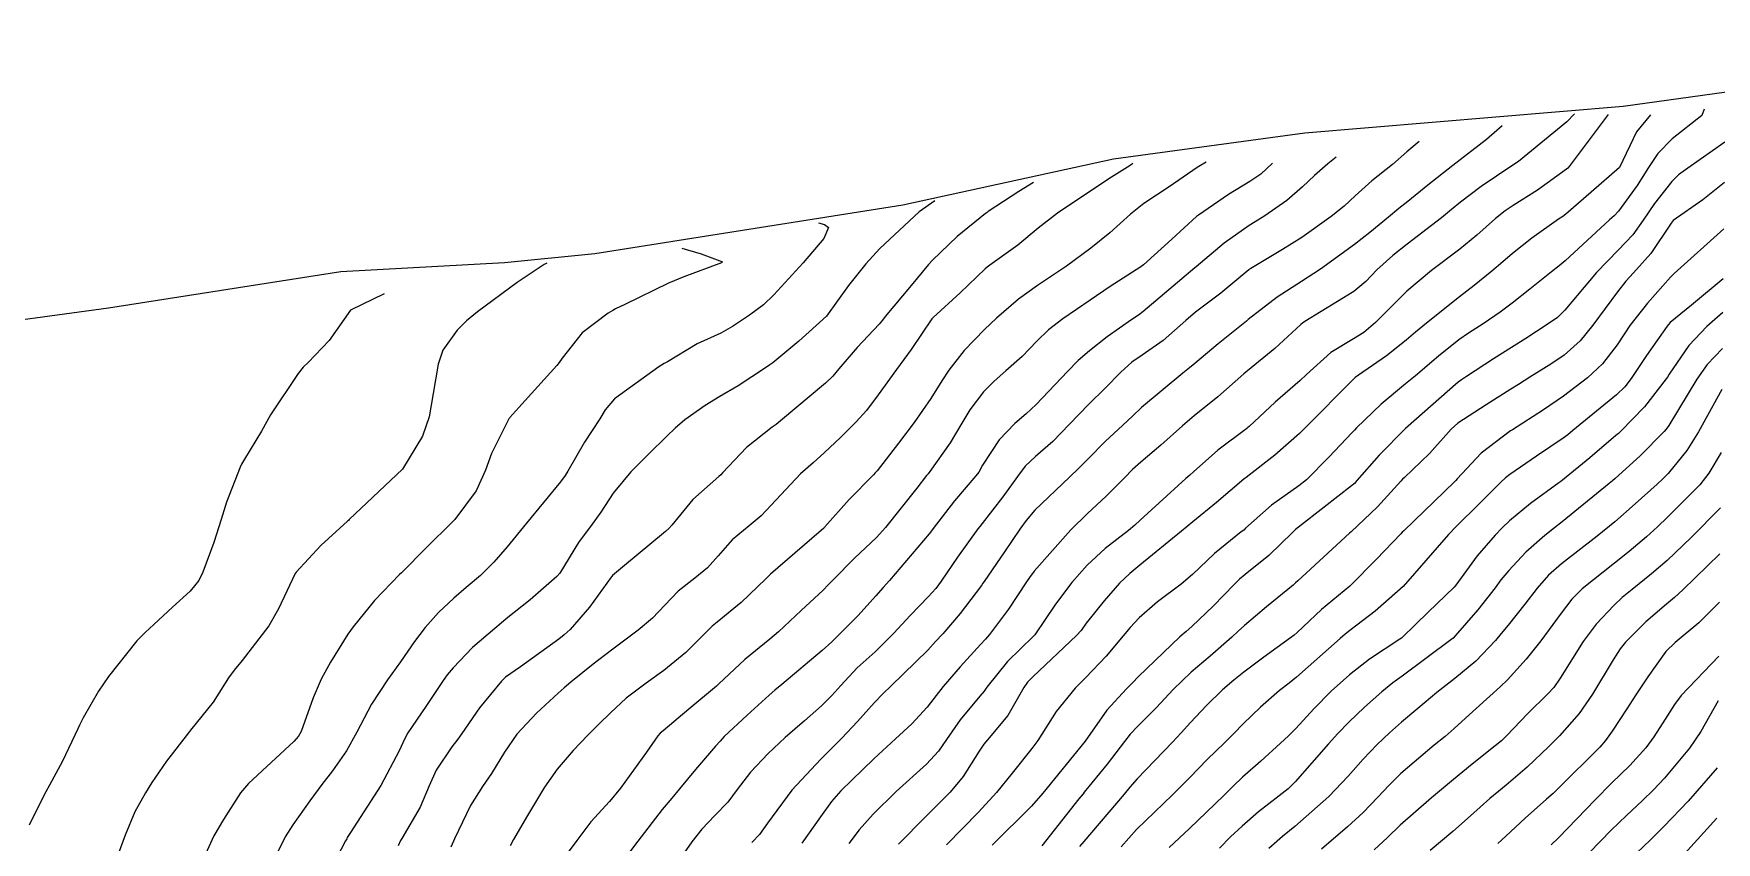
# Model space of a CAD drawing. Header units: metres. Extents: x 307586 to 320046, y 7427249 to 7434250.
# Drawn here: x 310732.1 to 310795.9, y 7432901.3 to 7432932 of the extents above; entities that cross this region are included whole.
import ezdxf

# ---------------------------------------------------------------- set-up
doc = ezdxf.new("R2010")
doc.units = ezdxf.units.M
doc.header["$MEASUREMENT"] = 0
for name, color, linetype in [('Area', 45, 'Continuous'), ('Curvas de Nivel 1m', 11, 'Continuous'), ('Curvas de Nivel 5m', 15, 'Continuous')]:
    doc.layers.add(name, color=color, linetype=linetype)

msp = doc.modelspace()

# ---------------------------------------------------------------- linework, layer by layer
at = {"layer": 'Area'}
msp.add_polyline3d([(310615.027, 7432891.124, 758.716), (310620.851, 7432892.011, 762.702), (310623.611, 7432892.41, 749.574), (310624.72, 7432892.422, 757.012), (310631.653, 7432894.158, 751.97), (310647.906, 7432896.894, 762.782), (310654.618, 7432897.792, 769.393), (310658.214, 7432898.176, 764.782), (310663.697, 7432899.391, 765.361), (310678.149, 7432901.364, 766.468), (310720.698, 7432918.737, 766.917), (310722.156, 7432919.01, 766.909), (310727.455, 7432920.489, 766.589), (310729.186, 7432920.8, 771.752), (310734.949, 7432921.579, 771.852), (310743.76, 7432922.962, 765.834), (310749.975, 7432923.299, 771.635), (310753.399, 7432923.642, 763.393), (310765.082, 7432925.493, 760.431), (310773.074, 7432927.232, 767.071), (310780.336, 7432928.219, 766.554), (310792.403, 7432929.229, 750.654), (310812.192, 7432931.98, 739.622)], dxfattribs=at)
at = {"layer": 'Curvas de Nivel 1m', "flags": 128}
for points, elevation in [([(310790.553, 7432928.94), (310790.27, 7432928.63), (310788.43, 7432927.134), (310788.182, 7432926.961), (310787.024, 7432926.189), (310786.232, 7432925.589), (310785.899, 7432925.314), (310785.509, 7432924.991), (310784.213, 7432923.991), (310783.664, 7432923.56), (310783.066, 7432923.021), (310782.639, 7432922.585), (310782.195, 7432922.201), (310780.334, 7432921.058), (310780.241, 7432921), (310780.181, 7432920.955), (310779.193, 7432920.044), (310778.155, 7432919.197), (310778.089, 7432919.145), (310778.017, 7432919.081), (310777.031, 7432918.204), (310776.137, 7432917.479), (310775.688, 7432917.107), (310774.866, 7432916.375), (310774.112, 7432915.73), (310773.794, 7432915.447), (310773.491, 7432915.136), (310772.799, 7432914.44), (310772.089, 7432913.78), (310771.453, 7432913.159), (310770.067, 7432911.591), (310769.891, 7432911.355), (310769.777, 7432911.183), (310769.083, 7432910.155), (310768.364, 7432909.197), (310768.211, 7432909.018), (310768.029, 7432908.818), (310767.262, 7432907.966), (310766.611, 7432907.214), (310766.348, 7432906.876), (310766.001, 7432906.434), (310765.421, 7432905.799), (310764.809, 7432905.238), (310763.975, 7432904.48), (310762.724, 7432903.262), (310762.37, 7432902.854), (310761.953, 7432902.27), (310761.25, 7432901.28)], 754), ([(310791.833, 7432928.92), (310790.618, 7432927.296), (310790.353, 7432926.938), (310790.306, 7432926.885), (310790.251, 7432926.844), (310789.15, 7432926.04), (310788.23, 7432925.458), (310787.929, 7432925.261), (310787.56, 7432924.967), (310786.851, 7432924.34), (310786.211, 7432923.812), (310785.139, 7432922.996), (310784.195, 7432922.211), (310783.593, 7432921.611), (310783.008, 7432921.022), (310782.563, 7432920.64), (310782.173, 7432920.4), (310781.321, 7432919.887), (310780.397, 7432919.056), (310780.151, 7432918.827), (310779.204, 7432918.008), (310778.216, 7432917.079), (310778.173, 7432917.038), (310778.132, 7432917.009), (310777.028, 7432916.182), (310776.107, 7432915.365), (310775.97, 7432915.237), (310775.816, 7432915.104), (310774.087, 7432913.524), (310773.884, 7432913.333), (310773.643, 7432913.134), (310772.762, 7432912.457), (310772.07, 7432911.815), (310771.492, 7432911.159), (310770.875, 7432910.343), (310770.085, 7432909.179), (310770.032, 7432909.122), (310769.051, 7432908.161), (310768.271, 7432907.197), (310768.164, 7432907.045), (310768.008, 7432906.857), (310767.251, 7432905.95), (310766.74, 7432905.212), (310766.431, 7432904.763), (310765.973, 7432904.27), (310764.832, 7432903.237), (310763.954, 7432902.381), (310763.426, 7432901.778), (310763.034, 7432901.259)], 753), ([(310793.443, 7432928.9), (310792.915, 7432928.255), (310792.271, 7432926.91), (310791.19, 7432925.974), (310790.226, 7432925.134), (310790.115, 7432925.05), (310789.952, 7432924.943), (310788.941, 7432924.227), (310788.21, 7432923.646), (310787.843, 7432923.327), (310787.427, 7432922.968), (310786.749, 7432922.423), (310786.193, 7432921.999), (310784.942, 7432920.999), (310784.527, 7432920.656), (310784.173, 7432920.355), (310783.424, 7432919.757), (310782.366, 7432919.028), (310782.243, 7432918.938), (310782.151, 7432918.849), (310780.367, 7432917.056), (310780.251, 7432916.938), (310780.129, 7432916.814), (310779.198, 7432915.988), (310778.104, 7432915.152), (310778.062, 7432915.122), (310778.017, 7432915.081), (310776.982, 7432914.203), (310776.087, 7432913.467), (310775.651, 7432913.106), (310774.07, 7432911.82), (310773.691, 7432911.509), (310773.3, 7432911.138), (310772.722, 7432910.474), (310772.04, 7432909.619), (310771.843, 7432909.346), (310771.672, 7432909.155), (310770.017, 7432907.584), (310769.815, 7432907.382), (310769.676, 7432907.183), (310769.064, 7432906.122), (310768.291, 7432905.197), (310768.149, 7432905.031), (310767.979, 7432904.761), (310767.375, 7432903.8), (310766.878, 7432903.211), (310765.954, 7432902.292), (310764.923, 7432901.235)], 752), ([(310795.473, 7432929.12), (310795.391, 7432928.873), (310794.264, 7432927.988), (310793.714, 7432927.439), (310793.368, 7432926.899), (310792.93, 7432926.216), (310792.228, 7432925.251), (310792.064, 7432925.074), (310791.891, 7432924.915), (310790.207, 7432923.365), (310789.976, 7432923.172), (310789.689, 7432922.945), (310788.864, 7432922.286), (310788.191, 7432921.759), (310787.737, 7432921.415), (310787.089, 7432920.971), (310786.536, 7432920.618), (310786.174, 7432920.366), (310785.403, 7432919.753), (310784.53, 7432919.004), (310784.15, 7432918.693), (310783.231, 7432917.93), (310782.294, 7432917.028), (310782.218, 7432916.943), (310782.13, 7432916.854), (310781.24, 7432915.919), (310780.394, 7432915.056), (310780.101, 7432914.824), (310779.071, 7432914.092), (310778.084, 7432913.219), (310778.01, 7432913.154), (310777.92, 7432913.082), (310776.907, 7432912.26), (310776.067, 7432911.47), (310775.64, 7432911.106), (310774.738, 7432910.434), (310774.043, 7432909.825), (310773.71, 7432909.461), (310773.443, 7432909.136), (310772.796, 7432908.371), (310772.017, 7432907.565), (310771.616, 7432907.156), (310770.899, 7432906.267), (310770.202, 7432905.177), (310769.98, 7432904.871), (310769.224, 7432903.933), (310768.639, 7432903.193), (310767.955, 7432902.447), (310766.738, 7432901.212)], 751), ([(310784.663, 7432927.89), (310784.201, 7432927.494), (310783.66, 7432927.016), (310782.87, 7432926.398), (310782.235, 7432925.833), (310781.824, 7432925.441), (310781.334, 7432925.043), (310780.215, 7432924.253), (310779.487, 7432923.791), (310778.285, 7432923.079), (310778.235, 7432923.047), (310778.202, 7432923.023), (310777.142, 7432922.142), (310776.186, 7432921.416), (310775.819, 7432921.105), (310774.95, 7432920.34), (310774.163, 7432919.791), (310773.77, 7432919.522), (310773.356, 7432919.138), (310772.758, 7432918.533), (310772.141, 7432917.93), (310771.393, 7432917.161), (310770.776, 7432916.517), (310770.114, 7432915.937), (310769.722, 7432915.571), (310769.429, 7432915.187), (310768.871, 7432914.416), (310768.085, 7432913.398), (310767.997, 7432913.287), (310767.929, 7432913.202), (310767.158, 7432912.124), (310766.539, 7432911.215), (310766.336, 7432910.94), (310766.054, 7432910.631), (310765.361, 7432909.912), (310764.741, 7432909.239), (310764.026, 7432908.54), (310763.353, 7432907.923), (310762.732, 7432907.263), (310762.394, 7432906.879), (310762.001, 7432906.48), (310761.352, 7432905.92), (310760.62, 7432905.29), (310759.977, 7432904.684), (310759.304, 7432903.972), (310758.797, 7432903.312), (310758.437, 7432902.836), (310757.953, 7432902.321), (310757.461, 7432901.812), (310757.072, 7432901.329), (310756.604, 7432900.662)], 756), ([(310776.583, 7432927.1), (310776.372, 7432926.978), (310776.25, 7432926.899), (310775.181, 7432926.174), (310774.229, 7432925.538), (310773.713, 7432925.135), (310772.929, 7432924.429), (310772.21, 7432923.841), (310771.29, 7432923.164), (310770.195, 7432922.425), (310769.464, 7432921.913), (310768.64, 7432921.195), (310768.406, 7432920.972), (310768.176, 7432920.758), (310767.404, 7432919.968), (310766.823, 7432919.213), (310766.557, 7432918.807), (310766.142, 7432918.139), (310765.517, 7432917.229), (310764.914, 7432916.445), (310764.105, 7432915.401), (310764.037, 7432915.318), (310763.966, 7432915.251), (310763.047, 7432914.307), (310762.125, 7432913.27), (310762.107, 7432913.246), (310762.082, 7432913.227), (310761.629, 7432912.827), (310760.065, 7432911.477), (310759.972, 7432911.393), (310759.88, 7432911.302), (310758.953, 7432910.408), (310758.038, 7432909.663), (310757.851, 7432909.506), (310757.668, 7432909.324), (310756.848, 7432908.508), (310756.018, 7432907.825), (310755.342, 7432907.35), (310754.586, 7432906.779), (310753.996, 7432906.217), (310753.565, 7432905.799), (310753.131, 7432905.379), (310752.575, 7432904.786), (310751.97, 7432904.081), (310751.484, 7432903.397), (310750.812, 7432902.267), (310750.312, 7432901.414), (310750.181, 7432901.175)], 759), ([(310779.103, 7432927.07), (310778.665, 7432926.657), (310778.242, 7432926.368), (310777.437, 7432925.885), (310776.295, 7432925.099), (310776.254, 7432925.069), (310776.222, 7432925.042), (310775.285, 7432924.185), (310774.204, 7432923.206), (310774.164, 7432923.17), (310774.108, 7432923.131), (310772.949, 7432922.389), (310772.19, 7432921.873), (310771.155, 7432921.165), (310770.604, 7432920.747), (310770.17, 7432920.311), (310769.611, 7432919.735), (310768.992, 7432919.192), (310768.541, 7432918.804), (310768.145, 7432918.392), (310767.628, 7432917.715), (310767.324, 7432917.208), (310766.872, 7432916.462), (310766.105, 7432915.379), (310766.036, 7432915.289), (310765.983, 7432915.222), (310765.607, 7432914.736), (310764.419, 7432913.245), (310764.079, 7432912.873), (310763.248, 7432912.081), (310762.438, 7432911.266), (310762.253, 7432911.075), (310762.057, 7432910.871), (310761.229, 7432910.098), (310760.364, 7432909.295), (310760.03, 7432909.016), (310759.083, 7432908.248), (310758.104, 7432907.319), (310758.057, 7432907.275), (310758.012, 7432907.234), (310756.965, 7432906.364), (310755.986, 7432905.535), (310755.882, 7432905.444), (310755.787, 7432905.343), (310755.356, 7432904.728), (310754.377, 7432903.364), (310753.958, 7432902.861), (310753.244, 7432902.083), (310752.709, 7432901.382), (310752.387, 7432900.935)], 758), ([(310781.513, 7432927.3), (310781.201, 7432927.046), (310780.698, 7432926.601), (310780.24, 7432926.17), (310779.648, 7432925.649), (310778.816, 7432925.074), (310778.451, 7432924.847), (310778.219, 7432924.704), (310777.274, 7432924.028), (310776.203, 7432923.137), (310776.16, 7432923.101), (310774.186, 7432921.434), (310774.015, 7432921.301), (310773.762, 7432921.134), (310772.833, 7432920.483), (310772.165, 7432919.949), (310771.738, 7432919.578), (310771.324, 7432919.162), (310770.14, 7432917.921), (310769.763, 7432917.557), (310769.334, 7432917.188), (310768.738, 7432916.58), (310768.109, 7432915.613), (310767.96, 7432915.347), (310767.851, 7432915.203), (310767.044, 7432914.26), (310766.237, 7432913.218), (310766.172, 7432913.129), (310766.081, 7432913.006), (310764.579, 7432911.242), (310764.337, 7432910.968), (310764.054, 7432910.654), (310763.384, 7432909.916), (310762.746, 7432909.263), (310762.385, 7432908.911), (310762.026, 7432908.584), (310760.491, 7432907.293), (310760.228, 7432907.078), (310760.007, 7432906.89), (310759.17, 7432906.133), (310758.304, 7432905.317), (310758.15, 7432905.15), (310757.979, 7432904.954), (310757.222, 7432904.076), (310756.612, 7432903.334), (310756.315, 7432902.981), (310755.955, 7432902.558), (310755.026, 7432901.354), (310754.559, 7432900.735)], 757), ([(310770.043, 7432926.34), (310769.486, 7432925.996), (310768.323, 7432925.232), (310768.28, 7432925.199), (310768.246, 7432925.176), (310768.222, 7432925.157), (310767.14, 7432924.284), (310766.205, 7432923.394), (310766.051, 7432923.222), (310765.391, 7432922.428), (310764.414, 7432921.247), (310764.312, 7432921.117), (310764.179, 7432920.962), (310763.351, 7432920.072), (310762.65, 7432919.265), (310762.422, 7432918.995), (310762.147, 7432918.719), (310760.439, 7432917.295), (310760.273, 7432917.156), (310760.129, 7432917.051), (310759.149, 7432916.278), (310758.244, 7432915.319), (310758.176, 7432915.245), (310758.102, 7432915.179), (310757.117, 7432914.306), (310756.316, 7432913.338), (310756.209, 7432913.212), (310756.08, 7432913.095), (310754.449, 7432911.746), (310754.063, 7432911.426), (310754.038, 7432911.395), (310754.018, 7432911.37), (310753.193, 7432910.231), (310752.463, 7432909.386), (310752.238, 7432909.181), (310752.029, 7432909.017), (310750.576, 7432907.969), (310750.014, 7432907.57), (310749.932, 7432907.502), (310749.855, 7432907.422), (310749.019, 7432906.409), (310748.348, 7432905.436), (310748.201, 7432905.217), (310747.978, 7432904.927), (310747.374, 7432904.041), (310747.109, 7432903.449), (310746.769, 7432902.637), (310746.077, 7432901.459), (310746.027, 7432901.374), (310745.939, 7432901.18)], 761), ([(310796.245, 7432926.333), (310795.425, 7432925.683), (310794.301, 7432924.889), (310794.222, 7432924.797), (310793.461, 7432923.647), (310792.799, 7432922.904), (310792.51, 7432922.597), (310792.196, 7432922.191), (310791.257, 7432920.924), (310790.771, 7432920.334), (310790.166, 7432919.791), (310789.659, 7432919.447), (310788.866, 7432918.953), (310788.43, 7432918.677), (310788.148, 7432918.499), (310787.211, 7432917.9), (310786.135, 7432917.207), (310785.881, 7432916.984), (310785.054, 7432916.061), (310784.105, 7432915.15), (310784.032, 7432915.083), (310783.973, 7432915.011), (310783.084, 7432914.029), (310782.083, 7432913.087), (310782.023, 7432913.031), (310780.065, 7432911.221), (310779.979, 7432911.145), (310779.882, 7432911.062), (310778.881, 7432910.242), (310778.04, 7432909.532), (310777.806, 7432909.312), (310777.565, 7432909.085), (310776.744, 7432908.375), (310776.02, 7432907.768), (310775.341, 7432907.11), (310774.704, 7432906.418), (310773.992, 7432905.712), (310773.706, 7432905.414), (310773.486, 7432905.135), (310772.836, 7432904.279), (310771.964, 7432903.209), (310771.916, 7432903.151), (310771.76, 7432902.952), (310770.357, 7432901.174)], 749), ([(310766.293, 7432925.64), (310765.706, 7432925.228), (310764.209, 7432923.831), (310763.683, 7432923.255), (310763.024, 7432922.433), (310762.183, 7432921.27), (310761.133, 7432920.321), (310760.156, 7432919.501), (310760.04, 7432919.416), (310759.867, 7432919.303), (310758.833, 7432918.626), (310758.142, 7432918.215), (310757.584, 7432917.88), (310756.808, 7432917.333), (310756.445, 7432917.02), (310756.123, 7432916.71), (310755.432, 7432916.031), (310754.758, 7432915.36), (310754.095, 7432914.556), (310753.626, 7432913.836), (310753.297, 7432913.378), (310752.781, 7432912.677), (310752.064, 7432911.517), (310751.962, 7432911.392), (310750.949, 7432910.507), (310750.038, 7432909.78), (310749.839, 7432909.618), (310749.601, 7432909.424), (310748.76, 7432908.698), (310748.018, 7432907.929), (310747.797, 7432907.66), (310747.642, 7432907.444), (310746.99, 7432906.458), (310746.306, 7432905.457), (310746.188, 7432905.251), (310745.976, 7432904.778), (310745.284, 7432903.47), (310744.133, 7432901.676), (310744.007, 7432901.489), (310743.985, 7432901.447), (310743.941, 7432901.363), (310743.29, 7432900.129)], 762), ([(310761.883, 7432924.81), (310762.116, 7432924.748), (310762.264, 7432924.622), (310762.088, 7432924.214), (310761.3, 7432923.284), (310760.191, 7432922.07), (310759.791, 7432921.7), (310759.266, 7432921.309), (310758.623, 7432920.869), (310758.172, 7432920.625), (310757.285, 7432920.21), (310756.156, 7432919.536), (310756.033, 7432919.464), (310755.828, 7432919.345), (310754.141, 7432918.129), (310753.795, 7432917.715), (310753.582, 7432917.376), (310753.012, 7432916.489), (310752.377, 7432915.387), (310752.273, 7432915.216), (310752.099, 7432914.979), (310750.807, 7432913.409), (310750.074, 7432912.518), (310749.564, 7432911.929), (310749.057, 7432911.43), (310748.522, 7432910.97), (310748.05, 7432910.571), (310747.466, 7432910.021), (310746.957, 7432909.451), (310746.554, 7432908.928), (310746.02, 7432908.151), (310745.538, 7432907.467), (310744.927, 7432906.548), (310744.369, 7432905.484), (310743.976, 7432904.774), (310743.444, 7432904.02), (310743.046, 7432903.499), (310742.582, 7432902.878), (310741.948, 7432901.97), (310741.655, 7432901.514), (310741.086, 7432900.362)], 763), ([(310796.22, 7432924.577), (310794.345, 7432922.888), (310794.201, 7432922.748), (310793.33, 7432921.76), (310792.664, 7432920.905), (310792.464, 7432920.622), (310792.172, 7432920.181), (310791.619, 7432919.461), (310791.056, 7432918.926), (310790.146, 7432918.229), (310789.378, 7432917.71), (310788.207, 7432916.959), (310788.161, 7432916.931), (310788.132, 7432916.91), (310787.024, 7432916.066), (310786.105, 7432915.094), (310786.053, 7432915.031), (310786.001, 7432914.982), (310784.084, 7432913.126), (310784.026, 7432913.068), (310783.972, 7432913.011), (310783.048, 7432912.046), (310782.063, 7432911.05), (310782.039, 7432911.03), (310780.956, 7432910.139), (310780.036, 7432909.265), (310779.928, 7432909.168), (310779.792, 7432909.062), (310778.772, 7432908.326), (310778.02, 7432907.763), (310777.64, 7432907.46), (310777.205, 7432907.088), (310776.594, 7432906.504), (310775.994, 7432905.853), (310775.637, 7432905.457), (310775.307, 7432905.11), (310773.969, 7432903.721), (310773.697, 7432903.401), (310773.477, 7432903.135), (310771.945, 7432901.346), (310771.785, 7432901.152)], 748), ([(310756.693, 7432923.84), (310757.435, 7432923.633), (310758.235, 7432923.33), (310758.219, 7432923.303), (310758.203, 7432923.292), (310756.774, 7432922.757), (310756.195, 7432922.512), (310754.531, 7432921.709), (310754.185, 7432921.543), (310754.077, 7432921.479), (310753.906, 7432921.373), (310752.921, 7432920.633), (310752.157, 7432919.676), (310752.043, 7432919.503), (310751.955, 7432919.393), (310750.521, 7432917.798), (310750.177, 7432917.419), (310750.156, 7432917.396), (310750.132, 7432917.366), (310749.48, 7432916.059), (310749.252, 7432915.429), (310748.892, 7432914.635), (310748.084, 7432913.557), (310748.029, 7432913.495), (310747.975, 7432913.441), (310747.024, 7432912.5), (310746.064, 7432911.529), (310745.992, 7432911.461), (310745.041, 7432910.482), (310744.228, 7432909.487), (310744.03, 7432909.208), (310743.374, 7432908.142), (310743.02, 7432907.5), (310742.711, 7432906.794), (310742.256, 7432905.507), (310742.16, 7432905.329), (310741.979, 7432905.137), (310740.264, 7432903.535), (310739.959, 7432903.182), (310739.316, 7432902.179), (310738.95, 7432901.55), (310738.628, 7432900.857)], 764), ([(310796.201, 7432922.682), (310794.992, 7432921.679), (310794.184, 7432921.02), (310794.12, 7432920.954), (310794.072, 7432920.891), (310793.288, 7432919.777), (310792.706, 7432918.904), (310792.465, 7432918.591), (310792.147, 7432918.28), (310790.502, 7432916.934), (310790.303, 7432916.764), (310790.128, 7432916.637), (310789.114, 7432915.954), (310788.107, 7432915.263), (310787.938, 7432915.129), (310787.767, 7432914.963), (310786.935, 7432914.131), (310786.086, 7432913.298), (310785.783, 7432912.985), (310784.063, 7432911.01), (310782.992, 7432910.077), (310782.038, 7432909.347), (310781.861, 7432909.207), (310781.672, 7432909.035), (310780.018, 7432907.572), (310779.733, 7432907.346), (310779.373, 7432907.066), (310778.648, 7432906.429), (310777.994, 7432905.804), (310777.631, 7432905.44), (310777.279, 7432905.087), (310776.626, 7432904.444), (310775.97, 7432903.772), (310775.306, 7432903.11), (310773.95, 7432901.79), (310773.362, 7432901.136)], 747), ([(310745.403, 7432922.11), (310744.128, 7432921.491), (310743.324, 7432920.339), (310742.519, 7432919.506), (310742.334, 7432919.326), (310742.149, 7432919.094), (310741.093, 7432917.526), (310740.748, 7432916.906), (310740.107, 7432915.838), (310739.992, 7432915.653), (310739.941, 7432915.542), (310739.431, 7432914.205), (310739.223, 7432913.549), (310738.941, 7432912.685), (310738.533, 7432911.555), (310738.375, 7432911.24), (310738.052, 7432910.837), (310737.38, 7432910.23), (310736.674, 7432909.574), (310736.339, 7432909.268), (310736.027, 7432908.946), (310734.951, 7432907.596), (310734.569, 7432907.037), (310733.989, 7432906.028), (310733.845, 7432905.751), (310733.782, 7432905.612), (310733.206, 7432904.382), (310732.788, 7432903.622), (310732.497, 7432903.086), (310731.946, 7432901.955)], 766), ([(310796.188, 7432921.405), (310795.573, 7432920.869), (310794.898, 7432920.153), (310794.156, 7432919.065), (310794.088, 7432918.956), (310794.041, 7432918.891), (310793.213, 7432917.829), (310792.316, 7432916.908), (310792.224, 7432916.817), (310792.13, 7432916.735), (310791.146, 7432915.896), (310790.104, 7432915.042), (310790.046, 7432914.998), (310789.962, 7432914.941), (310788.886, 7432914.161), (310788.088, 7432913.499), (310787.811, 7432913.237), (310787.544, 7432912.965), (310786.87, 7432912.177), (310786.064, 7432911.06), (310785.998, 7432910.981), (310785.012, 7432910.032), (310784.034, 7432909.088), (310783.993, 7432909.051), (310783.934, 7432909.011), (310782.789, 7432908.258), (310782.019, 7432907.667), (310781.326, 7432907.04), (310780.676, 7432906.377), (310779.991, 7432905.626), (310779.708, 7432905.342), (310779.41, 7432905.066), (310778.659, 7432904.391), (310777.97, 7432903.777), (310777.611, 7432903.439), (310777.255, 7432903.087), (310776.595, 7432902.455), (310775.95, 7432901.839), (310775.183, 7432901.111)], 746), ([(310796.149, 7432918.483), (310795.269, 7432916.873), (310794.826, 7432916.176), (310794.109, 7432915.303), (310793.906, 7432915.092), (310793.691, 7432914.894), (310792.855, 7432914.143), (310792.089, 7432913.469), (310791.418, 7432912.92), (310790.072, 7432911.866), (310789.575, 7432911.437), (310789.145, 7432910.949), (310788.671, 7432910.336), (310788.042, 7432909.55), (310787.776, 7432909.224), (310787.562, 7432908.965), (310786.821, 7432908.177), (310786.018, 7432907.517), (310785.339, 7432906.99), (310784.62, 7432906.385), (310783.996, 7432905.864), (310783.541, 7432905.463), (310783.076, 7432905.019), (310782.541, 7432904.461), (310781.971, 7432903.812), (310781.237, 7432903.041), (310779.951, 7432901.915), (310779.481, 7432901.531), (310778.963, 7432901.07)], 744), ([(310796.121, 7432916.09), (310795.661, 7432915.315), (310795.308, 7432914.872), (310794.09, 7432913.636), (310793.707, 7432913.273), (310793.287, 7432912.898), (310792.637, 7432912.344), (310792.073, 7432911.896), (310790.856, 7432910.928), (310790.459, 7432910.532), (310790.049, 7432909.995), (310789.604, 7432909.38), (310789.279, 7432908.948), (310788.726, 7432908.253), (310788.018, 7432907.474), (310787.758, 7432907.22), (310787.479, 7432906.965), (310786.708, 7432906.268), (310785.993, 7432905.626), (310785.648, 7432905.325), (310785.24, 7432904.991), (310783.972, 7432903.92), (310783.513, 7432903.469), (310783.101, 7432903.019), (310782.541, 7432902.44), (310781.952, 7432901.901), (310780.958, 7432901.045)], 743), ([(310796.094, 7432913.998), (310794.989, 7432912.876), (310794.074, 7432911.998), (310793.479, 7432911.486), (310792.743, 7432910.903), (310792.373, 7432910.592), (310792.054, 7432910.297), (310791.377, 7432909.586), (310790.891, 7432908.927), (310790.019, 7432907.531), (310789.775, 7432907.183), (310789.551, 7432906.945), (310788.777, 7432906.176), (310787.989, 7432905.36), (310787.788, 7432905.16), (310787.554, 7432904.964), (310786.677, 7432904.272), (310785.97, 7432903.696), (310785.132, 7432902.992), (310783.952, 7432901.958), (310783.464, 7432901.498), (310782.958, 7432901.02)], 742), ([(310796.077, 7432912.247), (310794.663, 7432910.881), (310794.353, 7432910.591), (310794.055, 7432910.338), (310793.268, 7432909.675), (310792.491, 7432908.905), (310792.287, 7432908.651), (310792.026, 7432908.231), (310791.241, 7432906.922), (310790.737, 7432906.194), (310789.989, 7432905.354), (310789.784, 7432905.144), (310789.584, 7432904.944), (310788.765, 7432904.162), (310787.968, 7432903.476), (310787.683, 7432903.245), (310787.347, 7432902.966), (310786.613, 7432902.317), (310785.95, 7432901.72), (310785.08, 7432900.993)], 741), ([(310796.028, 7432908.372), (310794.601, 7432906.881), (310794.351, 7432906.542), (310793.999, 7432905.977), (310793.57, 7432905.313), (310793.262, 7432904.897), (310792.654, 7432904.225), (310791.969, 7432903.554), (310791.339, 7432902.919), (310789.948, 7432901.475), (310789.678, 7432901.211)], 739), ([(310796.01, 7432906.67), (310795.355, 7432905.507), (310794.923, 7432904.876), (310793.971, 7432903.743), (310793.558, 7432903.303), (310793.142, 7432902.898), (310792.533, 7432902.328), (310791.952, 7432901.77), (310791.125, 7432900.922)], 738), ([(310795.976, 7432904.137), (310794.866, 7432902.876), (310793.953, 7432901.903), (310793.441, 7432901.402), (310792.909, 7432900.9)], 737), ([(310795.957, 7432902.22), (310794.727, 7432900.878)], 736)]:
    msp.add_lwpolyline(points, dxfattribs=dict(at, elevation=elevation))
at = {"layer": 'Curvas de Nivel 5m', "flags": 128}
for points, elevation in [([(310787.813, 7432928.48), (310787.617, 7432928.307), (310787.216, 7432927.96), (310785.938, 7432926.985), (310785.001, 7432926.239), (310784.232, 7432925.613), (310783.897, 7432925.344), (310783.5, 7432925.017), (310782.8, 7432924.441), (310782.212, 7432923.98), (310780.928, 7432923.049), (310780.198, 7432922.581), (310779.276, 7432921.986), (310778.183, 7432921.136), (310778.152, 7432921.111), (310778.113, 7432921.081), (310777.041, 7432920.22), (310776.158, 7432919.469), (310775.955, 7432919.303), (310775.7, 7432919.107), (310774.14, 7432917.8), (310773.793, 7432917.477), (310773.428, 7432917.137), (310772.752, 7432916.516), (310772.114, 7432915.858), (310771.763, 7432915.5), (310771.408, 7432915.16), (310770.09, 7432913.901), (310769.755, 7432913.514), (310769.518, 7432913.186), (310768.937, 7432912.329), (310768.162, 7432911.199), (310768.121, 7432911.14), (310768.061, 7432911.055), (310767.262, 7432909.991), (310766.594, 7432909.214), (310766.325, 7432908.922), (310766.027, 7432908.602), (310764.633, 7432907.241), (310764.318, 7432906.936), (310764.003, 7432906.611), (310763.357, 7432905.892), (310762.772, 7432905.262), (310761.975, 7432904.469), (310760.868, 7432903.286), (310759.95, 7432902.033), (310759.646, 7432901.603), (310759.353, 7432901.306)], 755), ([(310796.263, 7432927.86), (310794.863, 7432926.881), (310794.508, 7432926.628), (310794.245, 7432926.376), (310793.59, 7432925.539), (310793.159, 7432924.901), (310792.769, 7432924.352), (310792.211, 7432923.766), (310791.39, 7432922.922), (310790.188, 7432921.498), (310789.91, 7432921.219), (310789.526, 7432920.947), (310788.712, 7432920.418), (310788.17, 7432920.079), (310787.485, 7432919.645), (310786.464, 7432918.977), (310786.274, 7432918.856), (310786.151, 7432918.762), (310784.152, 7432917.01), (310783.148, 7432915.989), (310782.303, 7432915.028), (310782.208, 7432914.923), (310782.101, 7432914.827), (310781.068, 7432914.02), (310780.085, 7432913.257), (310779.974, 7432913.171), (310779.858, 7432913.062), (310778.959, 7432912.186), (310778.067, 7432911.463), (310777.857, 7432911.29), (310777.644, 7432911.084), (310776.861, 7432910.282), (310776.039, 7432909.493), (310775.829, 7432909.31), (310775.593, 7432909.107), (310774.018, 7432907.597), (310773.792, 7432907.356), (310773.571, 7432907.134), (310772.821, 7432906.322), (310771.998, 7432905.15), (310770.386, 7432903.174), (310769.958, 7432902.678), (310768.464, 7432901.195)], 750), ([(310773.803, 7432927.05), (310773.739, 7432927.008), (310773.598, 7432926.921), (310772.893, 7432926.472), (310770.945, 7432925.169), (310770.217, 7432924.6), (310769.442, 7432923.957), (310768.385, 7432923.198), (310768.277, 7432923.124), (310768.202, 7432923.061), (310767.251, 7432922.151), (310766.228, 7432921.22), (310766.208, 7432921.194), (310766.182, 7432921.163), (310765.401, 7432919.995), (310764.835, 7432919.24), (310764.143, 7432918.285), (310763.699, 7432917.692), (310763.308, 7432917.258), (310762.72, 7432916.668), (310762.115, 7432916.088), (310761.678, 7432915.708), (310761.203, 7432915.283), (310760.091, 7432914.099), (310759.703, 7432913.687), (310759.254, 7432913.308), (310758.611, 7432912.781), (310758.072, 7432912.18), (310757.668, 7432911.723), (310757.187, 7432911.329), (310756.561, 7432910.829), (310756.047, 7432910.3), (310755.579, 7432909.808), (310755.039, 7432909.355), (310754.025, 7432908.599), (310753.337, 7432908.06), (310752.493, 7432907.385), (310752.233, 7432907.165), (310752.006, 7432906.96), (310751.19, 7432906.207), (310750.444, 7432905.413), (310749.976, 7432904.73), (310749.48, 7432903.913), (310749.142, 7432903.428), (310748.683, 7432902.705), (310748.074, 7432901.439), (310748.033, 7432901.348), (310747.938, 7432901.126)], 760), ([(310751.583, 7432923.27), (310751.482, 7432923.219), (310751.286, 7432923.096), (310750.453, 7432922.541), (310748.953, 7432921.432), (310748.53, 7432921.084), (310748.172, 7432920.731), (310747.636, 7432919.97), (310747.451, 7432919.447), (310747.264, 7432918.326), (310747.115, 7432917.45), (310746.863, 7432916.711), (310746.103, 7432915.46), (310744.084, 7432913.551), (310744.053, 7432913.52), (310744.022, 7432913.491), (310743.002, 7432912.573), (310742.063, 7432911.556), (310742.033, 7432911.51), (310741.398, 7432910.164), (310741.03, 7432909.525), (310740.02, 7432908.202), (310739.716, 7432907.843), (310739.506, 7432907.545), (310738.922, 7432906.628), (310738.064, 7432905.559), (310738.028, 7432905.514), (310737.982, 7432905.459), (310737.151, 7432904.388), (310736.589, 7432903.574), (310736.348, 7432903.187), (310735.952, 7432902.464), (310735.58, 7432901.585), (310735.141, 7432900.375)], 765), ([(310796.171, 7432920.041), (310795.595, 7432919.435), (310795.195, 7432918.874), (310794.135, 7432917.117), (310794.042, 7432916.983), (310793.956, 7432916.892), (310793.046, 7432915.974), (310792.106, 7432915.108), (310791.999, 7432915.017), (310791.875, 7432914.913), (310790.088, 7432913.466), (310789.795, 7432913.233), (310789.435, 7432912.946), (310788.719, 7432912.311), (310788.07, 7432911.619), (310787.769, 7432911.26), (310787.547, 7432910.965), (310786.891, 7432910.131), (310786.035, 7432909.141), (310785.958, 7432909.057), (310785.865, 7432908.983), (310784.019, 7432907.608), (310783.673, 7432907.357), (310783.245, 7432907.018), (310782.594, 7432906.434), (310781.995, 7432905.861), (310781.586, 7432905.439), (310781.234, 7432905.041), (310779.968, 7432903.608), (310779.693, 7432903.335), (310779.362, 7432903.066), (310778.57, 7432902.46), (310777.951, 7432901.926), (310777.514, 7432901.518), (310777.087, 7432901.089)], 745), ([(310796.056, 7432910.421), (310795.28, 7432909.636), (310794.372, 7432908.885), (310794.03, 7432908.55), (310793.336, 7432907.58), (310792.89, 7432906.901), (310792.544, 7432906.366), (310791.992, 7432905.529), (310791.735, 7432905.166), (310791.52, 7432904.917), (310789.967, 7432903.372), (310789.745, 7432903.162), (310789.5, 7432902.945), (310788.688, 7432902.22), (310787.949, 7432901.543), (310787.646, 7432901.263)], 740)]:
    msp.add_lwpolyline(points, dxfattribs=dict(at, elevation=elevation))

doc.saveas('drawing.dxf')
